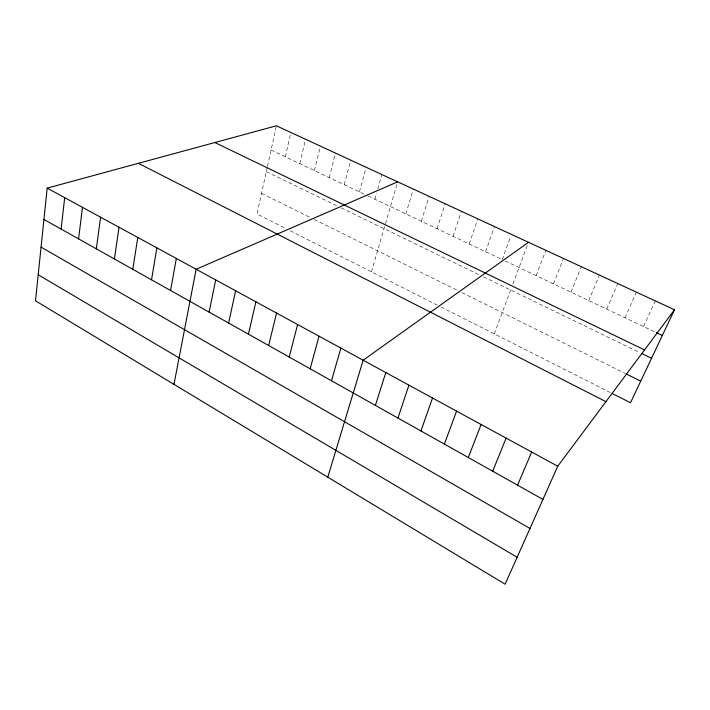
<?xml version="1.0" encoding="UTF-8"?>
<svg xmlns="http://www.w3.org/2000/svg" width="710" height="710" viewBox="0 0 710 710"><rect width="100%" height="100%" fill="white"/><g stroke="black" fill="none" stroke-linecap="round" stroke-linejoin="round"><path stroke-width="0.53" stroke-dasharray="3.55 2.66" d="M267.271 167.338L257.011 213.985L286.432 228.86M267.501 166.264L276.403 125.794M285.34 156.803L290.887 132.486M299.78 163.646L305.557 139.266M314.415 170.577L320.414 146.127M329.236 177.606L335.475 153.085M344.243 184.715L350.722 160.132M359.446 191.922L366.174 167.276M374.853 199.226L376.602 193.049M377.764 188.931L381.829 174.509M371.445 271.815L385.193 224.679M385.486 223.685L397.698 181.84M405.809 213.896L413.3 189.055M421.358 221.263L429.106 196.359M437.111 228.735L445.126 203.761M453.069 236.297L461.358 211.26M469.239 243.956L477.812 218.866M485.622 251.722L494.479 226.57M502.227 259.594L510.65 236.394M494.24 333.877L511.413 287.985M512.931 283.929L528.134 243.308M536.112 275.658L545.884 250.319M553.401 283.849L563.491 258.458M570.938 292.156L581.348 266.711M588.705 300.578L599.453 275.081M606.731 309.116L617.815 283.565M625.004 317.778L636.435 292.174M643.535 326.564L655.33 300.907M271.069 150.041L367.15 195.578M368.117 196.031L501.251 259.132M505.2 261.005L655.41 332.191M266.321 171.634L337.498 206.113M341.288 207.95L479.676 275.001M483.519 276.864L639.879 352.621M261.546 193.368L310.421 217.571M314.255 219.47L457.941 290.621M461.908 292.582L625.448 373.567M290.177 230.75L437.076 304.989M440.937 306.933L610.707 392.736"/><path stroke-width="1.06" d="M47.188 188.114L35.5 300.791L505.121 584.206L557.74 466.23L674.5 309.764L276.403 125.794L47.188 188.114L557.74 466.23M61.113 229.082L64.69 197.646M78.579 238.88L82.484 207.338M96.338 248.846L100.598 217.207M114.416 258.981L119.031 227.253M132.805 269.303L137.793 237.468M151.523 279.793L156.892 247.87M170.569 290.479L176.337 258.467M173.977 384.358L196.137 269.25L397.698 181.84M209.113 312.107L215.698 279.909M228.602 323.041L235.622 290.754M248.447 334.17L255.902 301.803M268.646 345.504L276.563 313.057M289.219 357.041L297.596 324.514M310.163 368.801L319.03 336.194M331.499 380.764L340.871 348.086M327.78 477.182L363.13 360.21L528.515 242.296M375.377 405.383L385.814 372.572M397.946 418.048L408.942 385.166M420.95 430.952L432.523 398.017M444.398 444.105L456.566 411.117M468.307 457.524L481.105 424.473M492.696 471.2L506.132 438.114M517.572 485.152L531.675 452.021M674.5 309.764L630.507 402.739L612.668 393.722M656.395 332.662L662.332 335.475M214.846 142.532L644.538 349.915M641.822 353.562L651.549 358.275M626.406 374.046L640.731 381.137M138.379 163.318L605.932 401.647M43.94 219.443L542.946 499.396M41.065 247.115L529.988 528.453M38.198 274.761L517.137 557.27"/></g></svg>
